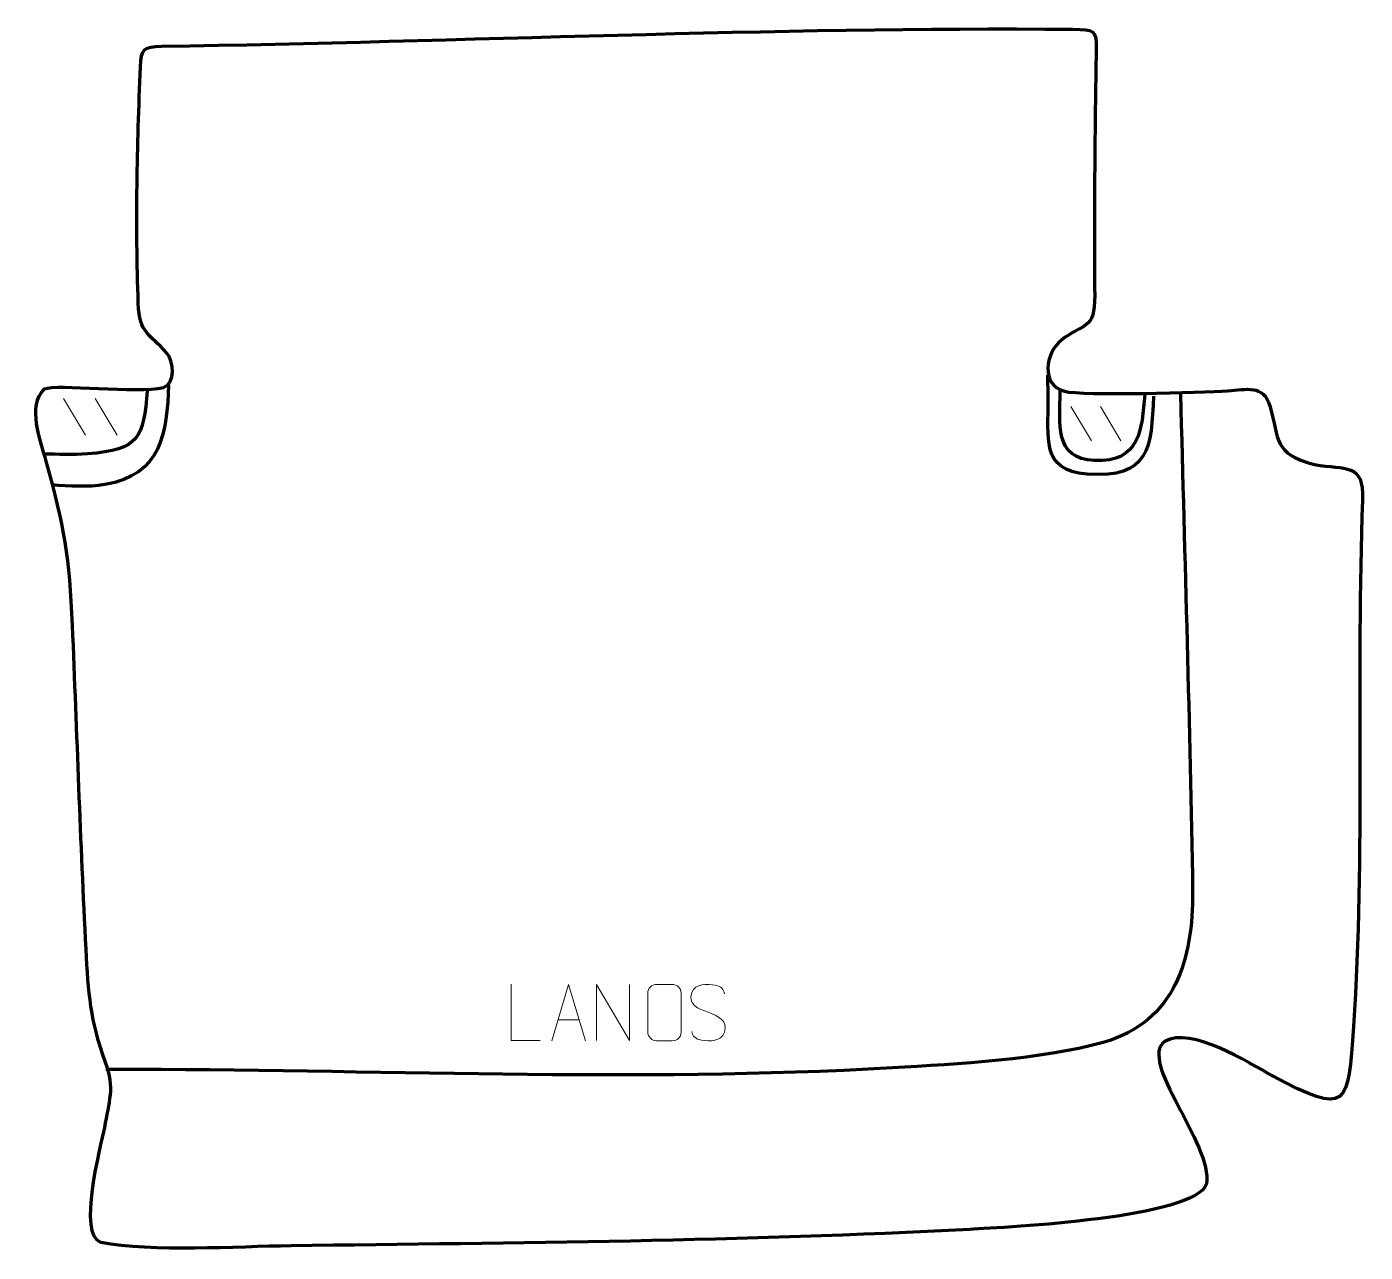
# Model space of a CAD drawing. Header units: millimetres. Extents: x -558 to 36, y 185 to 729.
import ezdxf

# ---------------------------------------------------------------- set-up
doc = ezdxf.new("R2010")
doc.units = ezdxf.units.MM
doc.header["$MEASUREMENT"] = 0
doc.layers.add('layer 2', color=7, linetype='Continuous')
doc.layers.add('layer 3', color=7, linetype='Continuous')

msp = doc.modelspace()

# ---------------------------------------------------------------- linework, layer by layer
at = {"layer": 'layer 2', "color": 142, "lineweight": 158}
for points, knots in [([(-494.6929, 570.2228), (-495.3558, 548.655), (-497.8199, 530.2731), (-522.9641, 525.936), (-522.9641, 525.936), (-530.5818, 524.622), (-538.7166, 525.2875), (-546.3979, 525.7746)], [0, 0, 0, 0, 0.33333333, 0.33333333, 0.33333333, 0.33333333, 1, 1, 1, 1]), ([(-58.0582, 565.1416), (-58.917, 542.3574), (-59.9084, 528.4276), (-87.4705, 530.5575), (-87.4705, 530.5575), (-108.2563, 532.1638), (-104.4943, 547.1489), (-104.7236, 563.5309), (-104.7236, 563.5309), (-104.7752, 567.2147), (-104.8273, 570.8985), (-104.8773, 574.5824)], [0, 0, 0, 0, 0.25, 0.25, 0.25, 0.25, 0.5, 0.5, 0.5, 0.5, 1, 1, 1, 1]), ([(-504.1688, 567.6512), (-505.8281, 546.845), (-507.4377, 541.271), (-530.5887, 539.5588), (-530.5887, 539.5588), (-537.0585, 539.0803), (-543.6795, 539.3512), (-550.167, 539.4685)], [0, 0, 0, 0, 0.33333333, 0.33333333, 0.33333333, 0.33333333, 1, 1, 1, 1]), ([(-46.0416, 566.1806), (-44.2507, 492.758), (-41.8734, 419.1332), (-40.6742, 345.7241), (-40.6742, 345.7241), (-40.5609, 315.3464), (-48.2525, 287.936), (-80.4109, 278.5257), (-80.4109, 278.5257), (-108.1218, 270.7827), (-144.773, 268.9572), (-173.8044, 267.2576), (-173.8044, 267.2576), (-287.9094, 260.5773), (-404.8105, 266.7161), (-519.4299, 266.4986), (-519.4299, 266.4986), (-519.4299, 266.4986), (-522.4338, 266.4929), (-522.4338, 266.4929)], [0, 0, 0, 0, 0.16666667, 0.16666667, 0.16666667, 0.16666667, 0.33333333, 0.33333333, 0.33333333, 0.33333333, 0.5, 0.5, 0.5, 0.5, 0.66666667, 0.66666667, 0.66666667, 0.66666667, 1, 1, 1, 1]), ([(-61.894, 565.8637), (-63.2333, 550.1341), (-64.1222, 535.751), (-84.1703, 536.6051), (-84.1703, 536.6051), (-102.544, 537.3879), (-99.2816, 553.3157), (-99.4468, 567.0829), (-99.4468, 567.0829), (-99.4468, 567.0829), (-99.4651, 567.8537), (-99.4651, 567.8537)], [0, 0, 0, 0, 0.25, 0.25, 0.25, 0.25, 0.5, 0.5, 0.5, 0.5, 1, 1, 1, 1])]:
    msp.add_open_spline(points, degree=3, knots=knots, dxfattribs=at)
at = {"layer": 'layer 3', "color": 242, "lineweight": 158}
msp.add_open_spline([(-508.1098, 606.2199), (-507.6375, 592.6826), (-503.1743, 593.1314), (-495.6061, 584.3743), (-495.6061, 584.3743), (-492.2809, 580.5268), (-491.4806, 570.9603), (-496.9011, 568.9606), (-496.9011, 568.9606), (-508.7074, 566.3002), (-544.2834, 570.7552), (-549.7182, 568.3512), (-549.7182, 568.3512), (-557.5407, 560.7964), (-551.361, 545.2565), (-548.9071, 536.2719), (-548.9071, 536.2719), (-540.8865, 507.2473), (-538.5251, 493.7235), (-537.2504, 463.483), (-537.2504, 463.483), (-535.2388, 415.6849), (-533.7142, 367.5926), (-531.2284, 319.851), (-531.2284, 319.851), (-530.21, 300.5719), (-529.4442, 288.1055), (-522.5811, 269.6923), (-522.5811, 269.6923), (-518.2625, 258.1056), (-521.1218, 252.4007), (-522.9499, 240.7413), (-522.9499, 240.7413), (-524.6992, 232.5219), (-535.1316, 192.9295), (-524.6769, 189.8178), (-524.6769, 189.8178), (-501.8374, 185.4964), (-464.7371, 188.0087), (-440.3777, 188.3302), (-440.3777, 188.3302), (-340.3696, 189.6356), (-239.3557, 190.3169), (-139.5099, 195.6253), (-139.5099, 195.6253), (-123.077, 196.519), (-39.3079, 200.5893), (-34.5949, 215.8115), (-34.5949, 215.8115), (-31.5956, 233.3917), (-65.2485, 270.2908), (-53.0048, 279.0034), (-53.0048, 279.0034), (-41.4047, 285.8754), (-16.0363, 269.5617), (-5.2536, 263.7392), (-5.2536, 263.7392), (28.3507, 245.5936), (28.1525, 250.2386), (30.5872, 285.7146), (30.5872, 285.7146), (35.8275, 362.0688), (31.7319, 441.6181), (34.6154, 519.0869), (34.6154, 519.0869), (35.2407, 535.8836), (27.2736, 532.4189), (13.3071, 534.803), (13.3071, 534.803), (-5.5054, 539.9899), (-1.8769, 545.5207), (-6.5085, 560.8909), (-6.5085, 560.8909), (-9.3969, 570.4762), (-16.6475, 568.1377), (-25.2298, 567.4659), (-25.2298, 567.4659), (-36.0219, 566.7894), (-89.9878, 565.3029), (-97.4199, 567.3072), (-97.4199, 567.3072), (-108.2135, 570.2181), (-106.0344, 584.179), (-98.879, 589.9664), (-98.879, 589.9664), (-89.2987, 597.7152), (-83.9501, 593.9748), (-84.1012, 609.9695), (-84.1012, 609.9695), (-84.4312, 644.912), (-84.049, 680.7307), (-83.4868, 715.6958), (-83.4868, 715.6958), (-83.4868, 715.6958), (-83.4383, 718.7149), (-83.4383, 718.7149), (-83.4383, 718.7149), (-83.2862, 727.6263), (-84.2319, 727.7997), (-93.768, 727.8778), (-93.768, 727.8778), (-227.1091, 728.9708), (-363.8778, 722.3589), (-497.7407, 720.3258), (-497.7407, 720.3258), (-505.863, 720.2024), (-506.7836, 719.3202), (-507.1245, 711.1934), (-507.1245, 711.1934), (-508.63, 675.3102), (-509.3628, 642.1329), (-508.1098, 606.2199)], degree=3, knots=[0, 0, 0, 0, 0.03448276, 0.03448276, 0.03448276, 0.03448276, 0.06896552, 0.06896552, 0.06896552, 0.06896552, 0.10344828, 0.10344828, 0.10344828, 0.10344828, 0.13793103, 0.13793103, 0.13793103, 0.13793103, 0.17241379, 0.17241379, 0.17241379, 0.17241379, 0.20689655, 0.20689655, 0.20689655, 0.20689655, 0.24137931, 0.24137931, 0.24137931, 0.24137931, 0.27586207, 0.27586207, 0.27586207, 0.27586207, 0.31034483, 0.31034483, 0.31034483, 0.31034483, 0.34482759, 0.34482759, 0.34482759, 0.34482759, 0.37931034, 0.37931034, 0.37931034, 0.37931034, 0.4137931, 0.4137931, 0.4137931, 0.4137931, 0.44827586, 0.44827586, 0.44827586, 0.44827586, 0.48275862, 0.48275862, 0.48275862, 0.48275862, 0.51724138, 0.51724138, 0.51724138, 0.51724138, 0.55172414, 0.55172414, 0.55172414, 0.55172414, 0.5862069, 0.5862069, 0.5862069, 0.5862069, 0.62068966, 0.62068966, 0.62068966, 0.62068966, 0.65517241, 0.65517241, 0.65517241, 0.65517241, 0.68965517, 0.68965517, 0.68965517, 0.68965517, 0.72413793, 0.72413793, 0.72413793, 0.72413793, 0.75862069, 0.75862069, 0.75862069, 0.75862069, 0.79310345, 0.79310345, 0.79310345, 0.79310345, 0.82758621, 0.82758621, 0.82758621, 0.82758621, 0.86206897, 0.86206897, 0.86206897, 0.86206897, 0.89655172, 0.89655172, 0.89655172, 0.89655172, 0.93103448, 0.93103448, 0.93103448, 0.93103448, 1, 1, 1, 1], dxfattribs=at)
at = {"layer": 'layer 3', "color": 250, "lineweight": 9}
for points in [[(-541.2099, 564.0654), (-541.2099, 564.0654), (-531.4467, 547.843), (-531.4467, 547.843)], [(-527.2098, 564.0654), (-527.2098, 564.0654), (-517.4466, 547.843), (-517.4466, 547.843)], [(-94.7054, 560.5302), (-94.7054, 560.5302), (-85.5657, 545.3438), (-85.5657, 545.3438)], [(-81.5994, 560.5302), (-81.5994, 560.5302), (-72.4597, 545.3438), (-72.4597, 545.3438)], [(-322.074, 288.5339), (-322.074, 288.5339), (-312.5783, 288.5339), (-312.5783, 288.5339)]]:
    msp.add_open_spline(points, degree=3, dxfattribs=at)
for points, knots in [([(-329.8768, 279.4377), (-329.8768, 279.4377), (-342.8259, 279.4377), (-342.8259, 279.4377), (-342.8259, 279.4377), (-342.8259, 279.4377), (-342.8259, 304.3913), (-342.8259, 304.3913)], [0, 0, 0, 0, 0.33333333, 0.33333333, 0.33333333, 0.33333333, 1, 1, 1, 1]), ([(-324.7966, 279.2845), (-324.7966, 279.2845), (-317.4256, 304.238), (-317.4256, 304.238), (-317.4256, 304.238), (-317.4256, 304.238), (-309.8557, 279.2845), (-309.8557, 279.2845)], [0, 0, 0, 0, 0.33333333, 0.33333333, 0.33333333, 0.33333333, 1, 1, 1, 1]), ([(-304.9997, 279.3372), (-304.9997, 279.3372), (-304.9997, 304.2907), (-304.9997, 304.2907), (-304.9997, 304.2907), (-304.9997, 304.2907), (-290.3449, 279.3372), (-290.3449, 279.3372), (-290.3449, 279.3372), (-290.3449, 279.3372), (-290.3449, 304.2907), (-290.3449, 304.2907)], [0, 0, 0, 0, 0.25, 0.25, 0.25, 0.25, 0.5, 0.5, 0.5, 0.5, 1, 1, 1, 1]), ([(-278.3525, 304.2372), (-276.0268, 304.2372), (-273.7007, 304.2372), (-271.3746, 304.2372), (-271.3746, 304.2372), (-269.428, 304.2728), (-267.4366, 302.7812), (-267.4099, 300.3436), (-267.4099, 300.3436), (-267.4103, 294.5967), (-267.4103, 288.8494), (-267.4099, 283.1017), (-267.4099, 283.1017), (-267.5497, 280.7783), (-269.2269, 279.2987), (-271.3746, 279.2879), (-271.3746, 279.2879), (-273.7065, 279.2883), (-276.0384, 279.2883), (-278.3699, 279.2879), (-278.3699, 279.2879), (-280.2949, 279.1825), (-282.267, 281.067), (-282.2558, 283.0843), (-282.2558, 283.0843), (-282.2555, 288.8544), (-282.2555, 294.6241), (-282.2558, 300.3934), (-282.2558, 300.3934), (-282.2516, 302.5315), (-280.5049, 304.2507), (-278.3525, 304.2372)], [0, 0, 0, 0, 0.11111111, 0.11111111, 0.11111111, 0.11111111, 0.22222222, 0.22222222, 0.22222222, 0.22222222, 0.33333333, 0.33333333, 0.33333333, 0.33333333, 0.44444444, 0.44444444, 0.44444444, 0.44444444, 0.55555556, 0.55555556, 0.55555556, 0.55555556, 0.66666667, 0.66666667, 0.66666667, 0.66666667, 0.77777778, 0.77777778, 0.77777778, 0.77777778, 1, 1, 1, 1]), ([(-255.4857, 291.9342), (-259.734, 293.4046), (-264.6421, 295.2004), (-262.637, 300.7207), (-262.637, 300.7207), (-261.1335, 304.8606), (-255.9199, 304.4721), (-252.3163, 303.871), (-252.3163, 303.871), (-249.4557, 303.3938), (-248.591, 302.1806), (-248.2804, 300.0965)], [0, 0, 0, 0, 0.25, 0.25, 0.25, 0.25, 0.5, 0.5, 0.5, 0.5, 1, 1, 1, 1]), ([(-255.4857, 291.9341), (-251.4671, 290.2874), (-246.4376, 288.3991), (-248.2716, 283.0388), (-248.2716, 283.0388), (-249.7314, 278.7724), (-254.6422, 279.0291), (-258.3683, 279.5838), (-258.3683, 279.5838), (-261.1183, 279.9936), (-262.3392, 281.2071), (-262.7172, 283.3193)], [0, 0, 0, 0, 0.25, 0.25, 0.25, 0.25, 0.5, 0.5, 0.5, 0.5, 1, 1, 1, 1])]:
    msp.add_open_spline(points, degree=3, knots=knots, dxfattribs=at)

doc.saveas('drawing.dxf')
